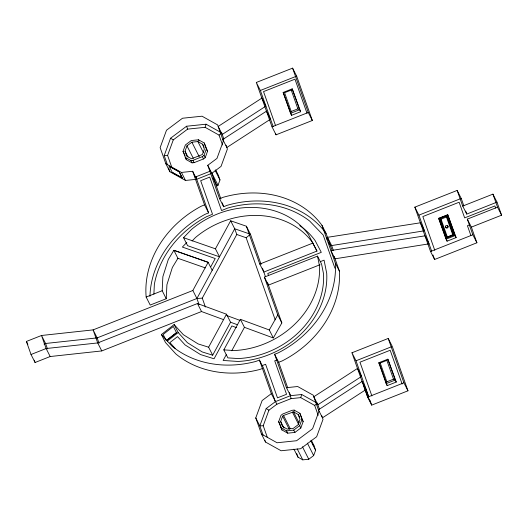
<?xml version="1.0" encoding="UTF-8"?>
<svg xmlns="http://www.w3.org/2000/svg" width="528" height="528" viewBox="0 0 528 528"><rect width="100%" height="100%" fill="white"/><g stroke="black" fill="none" stroke-linecap="round" stroke-linejoin="round"><path stroke-width="0.79" d="M153.886 294.188L154.361 284.321A94.387 80.045 -26.9 0 1 206.468 216.724L212.533 214.249L200.66 180.695L209.728 177.111L221.569 210.573L227.68 208.078A94.387 80.045 -26.9 0 1 309.652 221.041L323.215 235.072L334.917 268.165M149.952 296.314A97.667 82.823 -26.9 0 1 205.135 214.282L208.6 212.87L204.541 204.871L201.076 206.283A97.667 82.823 -26.9 0 0 146.157 297.059L150.209 305.059L166.241 298.729L162.188 290.73L162.862 276.698L168.293 259.499L173.864 250.298L208.131 262.31L212.19 270.31M166.241 298.729L166.921 284.698L172.352 267.505L177.923 258.298L173.864 250.298L208.131 262.31L192.852 290.492L93.1 329.888L41.514 335.485L26.4 341.458L31.013 354.499L35.072 362.498L50.186 356.532L101.772 350.929L201.524 311.533L223.681 319.691M453.38 234.729L452.747 234.755L446.477 217.015L446.734 215.945L440.088 218.572L446.734 237.356L453.38 234.729L446.734 215.945M447.064 241.184L438.662 218.315L439.296 218.288L447.064 241.184L456.133 237.6L447.731 214.731L438.662 218.315L446.048 239.184L455.116 235.6L456.133 237.6M171.62 166.815L167.594 155.423L173.29 139.874L187.612 129.136L205.088 127.314L206.092 124.205L221.687 132.911L223.865 139.055M267.274 437.171L263.228 425.74L268.924 410.183L276.87 404.23L291.027 398.64L300.722 397.63L301.726 394.515L317.321 403.227L319.493 409.365M167.455 164.828L164.195 155.615L170.557 138.237L186.562 126.238L206.092 124.205M183.038 151.384L185.387 144.969L191.294 140.54L198.502 139.788L204.257 143.002L207.537 151.265L205.187 157.681L203.498 158.948L194.126 162.644L192.067 162.862L186.311 159.647L183.038 151.384L183.916 153.12M202.627 144.23L204.369 149.167L202.422 154.486L191.545 158.776L186.773 156.116L185.031 151.18L186.978 145.86L191.875 142.19L197.855 141.563L202.627 144.23L204.112 147.16M185.143 157.337L190.898 160.552L192.958 160.34L202.33 156.638L204.013 155.371L206.362 148.955L204.257 143.002M213.008 177.896L217.094 185.955L218.031 185.255L219.978 179.936L218.236 174.999L215.635 169.871M321.664 415.503L323.024 419.344L316.661 436.729L300.656 448.727L281.127 450.76L265.531 442.055L261.472 434.056L255.763 417.932L262.132 400.547L271.333 393.657L259.446 360.056L255.915 361.409A97.667 82.823 -26.9 0 1 171.785 345.932L161.416 334.528L174.128 324.555L183.355 334.699L198.125 343.926L208.613 347.2L212.672 355.199L230.558 322.219L226.499 314.219L197.465 303.534L97.713 342.929L46.127 348.533L31.013 354.499M301.726 394.515L290.499 395.683L275.385 401.656L266.191 408.553L259.822 425.931L263.083 435.145M278.665 421.7L281.015 415.285L282.704 414.018L292.076 410.322L294.136 410.104L299.891 413.318L303.164 421.575L300.815 427.997L294.908 432.425L287.701 433.171L281.945 429.957L278.665 421.7L279.543 423.43M298.254 414.546L300.003 419.476L298.056 424.796L293.159 428.472L287.179 429.092L282.407 426.426L280.658 421.496L282.612 416.176L283.549 415.47L293.482 411.88L298.254 414.546L299.746 417.476M280.771 427.654L286.532 430.868L293.74 430.115L299.647 425.687L301.996 419.272L299.891 413.318M293.931 449.137L298.016 457.195L302.788 459.862L308.768 459.241L313.665 455.565L315.612 450.245L313.87 445.315L311.263 440.187M291.562 115.315L283.166 92.446L284.585 92.704L291.232 111.487L290.545 113.315L291.562 115.315L300.63 111.731L292.228 88.862L283.166 92.446L290.545 113.315L299.614 109.732L300.63 111.731M379.81 364.756L378.794 362.756L380.219 363.02L386.866 381.803L386.179 383.632L387.196 385.631L396.264 382.048L387.862 359.179L378.794 362.756L386.179 383.632L395.248 380.048L396.264 382.048M246.391 226.235L259.776 264.059L263.835 272.059L316.965 251.077L308.352 234.406A81.266 68.917 -26.9 0 0 191.407 229.515L183.553 237.686L187.612 245.685L219.503 256.826L215.444 248.827L230.65 220.777L246.391 226.235L250.45 234.234L261.103 264.343M210.85 266.627L215.239 258.542L182.378 247.064L186.82 242.444M44.062 344.084L45.573 343.484L97.159 337.887L196.911 298.492L234.709 228.776L230.65 220.777M205.412 307.019L202.27 298.135L236.782 234.491L234.709 228.776L250.45 234.234L246.154 237.745L236.782 234.491M208.613 347.2L226.499 314.219M281.827 322.931L277.774 314.932L264.389 277.108L317.519 256.12L321.578 264.119L323.525 273.827A81.266 68.917 -26.9 0 1 238.253 358.558L227.885 357.878L223.826 349.879L240.385 319.328L269.28 329.96L273.332 337.96L281.827 322.931L267.63 282.803M226.248 354.743L223.146 360.466L237.989 361.449A84.546 71.696 -26.9 0 0 326.707 273.293L324.067 260.165L320.245 261.67M231.733 350.77L244.444 327.327L240.385 319.328M269.28 329.96L277.774 314.932M169.118 166.162L179.177 171.851L182.299 178.002L179.216 171.798L169.118 166.162L172.207 172.366L182.299 178.002M172.207 172.366L182.338 177.956M291.238 90.077L292.228 88.862L299.614 109.732L297.878 108.86L291.238 90.077L284.585 92.704M386.866 360.393L387.862 359.179L395.248 380.048L393.512 379.177L386.866 360.393L380.219 363.02M192.1 241.019L195.466 237.514A81.266 68.917 -26.9 0 1 312.411 242.405L316.965 251.077M205.088 127.314L219.041 135.102L221.687 132.911M300.722 397.63L314.675 405.418L317.321 403.227M447.157 215.186L447.731 214.731L455.116 235.6L454.172 235.013L447.157 215.186L439.296 218.288M446.734 237.356L452.747 234.755M176.484 332.673L166.274 340.606L163.152 334.455L173.329 326.476L176.484 332.673L166.313 340.646M167.383 341.029L178.187 332.554L174.128 324.555M332.099 250.358L330.99 250.8L335.049 258.806L429.053 243.837L424.994 235.838L332.099 250.358L326.066 233.396A97.667 82.823 -26.9 0 0 227.086 205.339L223.654 206.732L219.595 198.733L207.768 165.31L216.968 158.413L223.337 141.035L217.628 124.912L202.033 116.2L182.503 118.239L166.498 130.238L160.136 147.616L165.838 163.739L169.897 171.739L185.493 180.451L195.914 179.362M220.902 198.964L211.827 173.309L221.027 166.412L227.39 149.035L226.037 145.193M219.595 198.733L223.027 197.333A97.667 82.823 -26.9 0 1 322.007 225.397L326.066 233.396M330.436 245.758L424.439 230.795L420.38 222.796L327.485 237.316L326.377 237.758L327.485 239.943M256.318 82.467L292.591 68.138L296.65 76.138L312.338 120.49L276.065 134.812L272.006 126.812L256.318 82.467L260.377 90.466L273.167 126.614M260.377 90.466L296.65 76.138M291.232 111.487L297.878 108.86M272.006 126.812L308.279 112.49L312.338 120.49M194.733 176.801L196.35 176.636L210.507 171.046M211.075 173.606L196.713 179.276L192.654 171.277L181.434 172.445L165.838 163.739M146.157 297.059L162.188 290.73M259.776 264.059L312.906 243.078M471.372 227.126L501.6 215.186L497.541 207.187L467.313 219.127L471.372 227.126L476.909 242.774L434.59 259.492L430.531 251.493L414.843 207.141L457.162 190.43L461.221 198.429L463.855 205.88M414.843 207.141L418.902 215.14L461.221 198.429M457.162 190.43L462.7 206.078L492.928 194.139L496.987 202.138L501.6 215.186M320.06 264.719L268.448 285.107L264.389 277.108M440.088 218.572L441.032 219.16L446.477 217.015M462.7 206.078L466.759 214.078L496.987 202.138M469.696 224.816L467.425 225.707L470.857 235.396M446.312 238.115L454.172 235.013M430.531 251.493L472.85 234.775L476.909 242.774M351.952 352.777L388.225 338.455L392.284 346.454L407.972 390.806L371.699 405.128L367.64 397.129L351.952 352.777L356.011 360.776L368.801 396.931M356.011 360.776L391.525 346.751M386.866 381.803L393.512 379.177M366.617 391.162L368.722 397.122M367.64 397.129L403.913 382.8L407.972 390.806M370.306 401.597L367.184 395.446L363.495 385.004L366.676 391.136M291.027 398.64L290.499 395.683L286.44 387.684L274.619 354.262L278.045 352.955A97.667 82.823 -26.9 0 0 335.366 263.162L322.007 225.397M261.769 365.759L265.617 364.287L277.49 397.855L286.559 394.271L274.718 360.809L277.015 359.931M262.799 368.326L259.974 369.409A97.667 82.823 -26.9 0 1 175.844 353.932L165.475 342.527L161.416 334.528M274.619 354.262L278.678 362.261L282.104 360.954A97.667 82.823 -26.9 0 0 339.425 271.161L334.237 256.502M286.44 387.684L297.667 386.516L313.262 395.221L318.965 411.345L312.602 428.729L296.597 440.728L277.068 442.761L261.472 434.056M192.852 290.492L196.911 298.492L202.27 298.135M164.195 155.615L167.594 155.423M263.228 425.74L259.822 425.931L255.763 417.932M223.826 349.879L234.194 350.559A81.266 68.917 -26.9 0 0 319.466 265.828L317.519 256.12M212.672 355.199L202.184 351.925L187.414 342.698L178.187 332.554M183.553 237.686L215.444 248.827M205.339 267.907L177.923 258.298L178.57 258.562M226.842 315.553L239.831 320.331M230.558 322.219L237.501 324.773M244.444 327.327L273.332 337.96M236.419 327.611L231.871 325.941L214.058 358.789L200.468 354.545L185.097 344.942L177.52 336.613L169.891 342.593L175.402 348.652M312.503 444.55L313.87 445.315M170.557 138.237L173.29 139.874M266.191 408.553L268.924 410.183M271.333 393.657L276.87 404.23M327.485 237.316L331.544 245.315L333.445 250.688M328.594 242.121L330.066 245.032M335.366 263.162L339.425 271.161M206.362 148.955L207.537 151.265M215.147 170.412L219.978 179.936M198.502 139.788L199.089 140.943M197.855 141.563L203.425 152.552M204.013 155.371L205.187 157.681M211.715 172.801L218.031 185.255M207.768 165.31L211.827 173.309M202.33 156.638L203.498 158.948M191.875 142.19L199.307 156.842M186.978 145.86L193.294 158.314M192.958 160.34L194.126 162.644M190.898 160.552L192.067 162.862M185.031 151.18L188.001 157.04M181.434 172.445L185.493 180.451M301.996 419.272L303.164 421.575M310.781 440.722L315.612 450.245M294.136 410.104L294.716 411.259M293.482 411.88L299.059 422.869M299.647 425.687L300.815 427.997M292.34 411.998L298.657 424.453M307.349 443.111L313.665 455.565M259.446 360.056L263.505 368.056L275.385 401.656M302.452 446.787L308.768 459.241M293.74 430.115L294.908 432.425M283.549 415.47L290.235 428.657M282.612 416.176L289.298 429.363M297.218 448.873L302.788 459.862M286.532 430.868L287.701 433.171M280.658 421.496L284.005 428.089M197.465 303.534L201.524 311.533M101.772 350.929L97.713 342.929L93.1 329.888L97.159 337.887L99.059 343.259M50.186 356.532L46.127 348.533L41.514 335.485L45.573 343.484L47.474 348.856M26.4 341.458L27.878 344.368M186.562 126.238L187.612 129.136M492.928 194.139L497.541 207.187M495.64 208.078L494.888 205.946L464.66 217.879L459.122 202.231L422.849 216.553L434.788 250.318M465.703 211.101L466.759 214.078M467.313 219.127L472.85 234.775M441.032 219.16L447.308 236.9M418.902 215.14L431.693 251.288M433.006 255.017L434.59 259.492M292.591 68.138L308.279 112.49M388.225 338.455L403.913 382.8M306.999 113.177L294.967 79.18L263.531 91.595L275.616 125.743M402.125 384.014L390.179 350.255L359.957 362.195L371.897 395.954M380.081 365.534L387.196 385.631M275.537 133.327L276.065 134.812M370.115 400.653L371.699 405.128M219.041 135.102L222.545 145.002M314.675 405.418L318.179 415.318M268.534 275.609L267.775 273.478L321.301 252.338L315.137 240.603A84.546 71.696 -26.9 0 0 299.746 225.608M262.469 268.198L265.459 276.665M246.154 237.745L275.207 319.862M222.281 202.851L223.654 206.732M278.678 362.261L287.753 387.915M289.403 392.575L290.499 395.683M296.769 453.671L298.016 457.195M208.6 212.87L196.713 179.276L196.35 176.636M192.654 171.277L204.541 204.871M184.206 153.694L184.998 155.925M185.783 158.156L186.311 159.647M279.84 424.01L281.945 429.957M168.538 167.904L169.897 171.739M264.983 440.517L265.531 442.055M196.911 298.492L199.082 304.63M34.261 360.195L35.072 362.498M447.487 225.885A1.3 1.102 -26.9 0 1 448.008 227.357A1.3 1.102 -26.9 0 1 446.299 228.037A1.3 1.102 -26.9 0 1 445.777 226.558M261.855 98.116L218.176 126.449L222.235 134.449L265.914 106.115L261.855 98.116M266.468 111.164L222.79 139.491L226.849 147.49L270.527 119.163L266.468 111.164M357.489 368.432L313.804 396.766L317.863 404.765L361.548 376.431L357.489 368.432M362.102 381.473L318.424 409.807L322.483 417.806L366.161 389.473L362.102 381.473M446.371 227.641A1.3 1.102 -26.9 0 0 447.869 226.017A1.3 1.102 -26.9 0 0 445.731 225.832A1.3 1.102 -26.9 0 0 446.371 227.641"/></g></svg>
